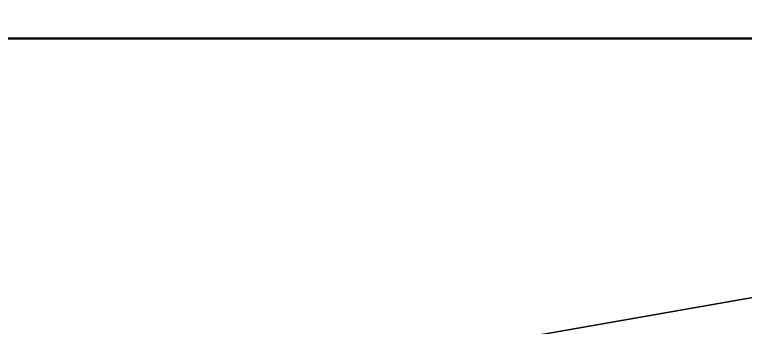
# Model space of a CAD drawing. Header units: metres. Extents: x -570 to 1280, y 0 to 800.
# Drawn here: x 195.7 to 319.1, y 201.3 to 254.2 of the extents above; entities that cross this region are included whole.
import ezdxf

# ---------------------------------------------------------------- set-up
doc = ezdxf.new("R2010")
doc.units = ezdxf.units.M

msp = doc.modelspace()

# ---------------------------------------------------------------- linework, layer by layer
msp.add_line((570.02, 250.01999, -692.8203), (-569.99, 250.01, -692.8203))
for points in [[(0, 0), (1280, 0), (0, 800), (0.0001, 800.0001, 0.0001)], [(1280, 0), (1280, 800), (0, 800), (0.0001, 800.0001, 0.0001)], [(-569.85, 50.15, -692.8203), (570.15, 50.15, -692.8203), (570.15, 250.15, -692.8203), (570.15015, 250.1501, -692.8202)], [(-569.85, 50.15, -692.8203), (570.15, 250.15, -692.8203), (-569.85, 250.15, -692.8203), (-569.84985, 250.1501, -692.8202)]]:
    msp.add_3dface(points)

doc.saveas('drawing.dxf')
